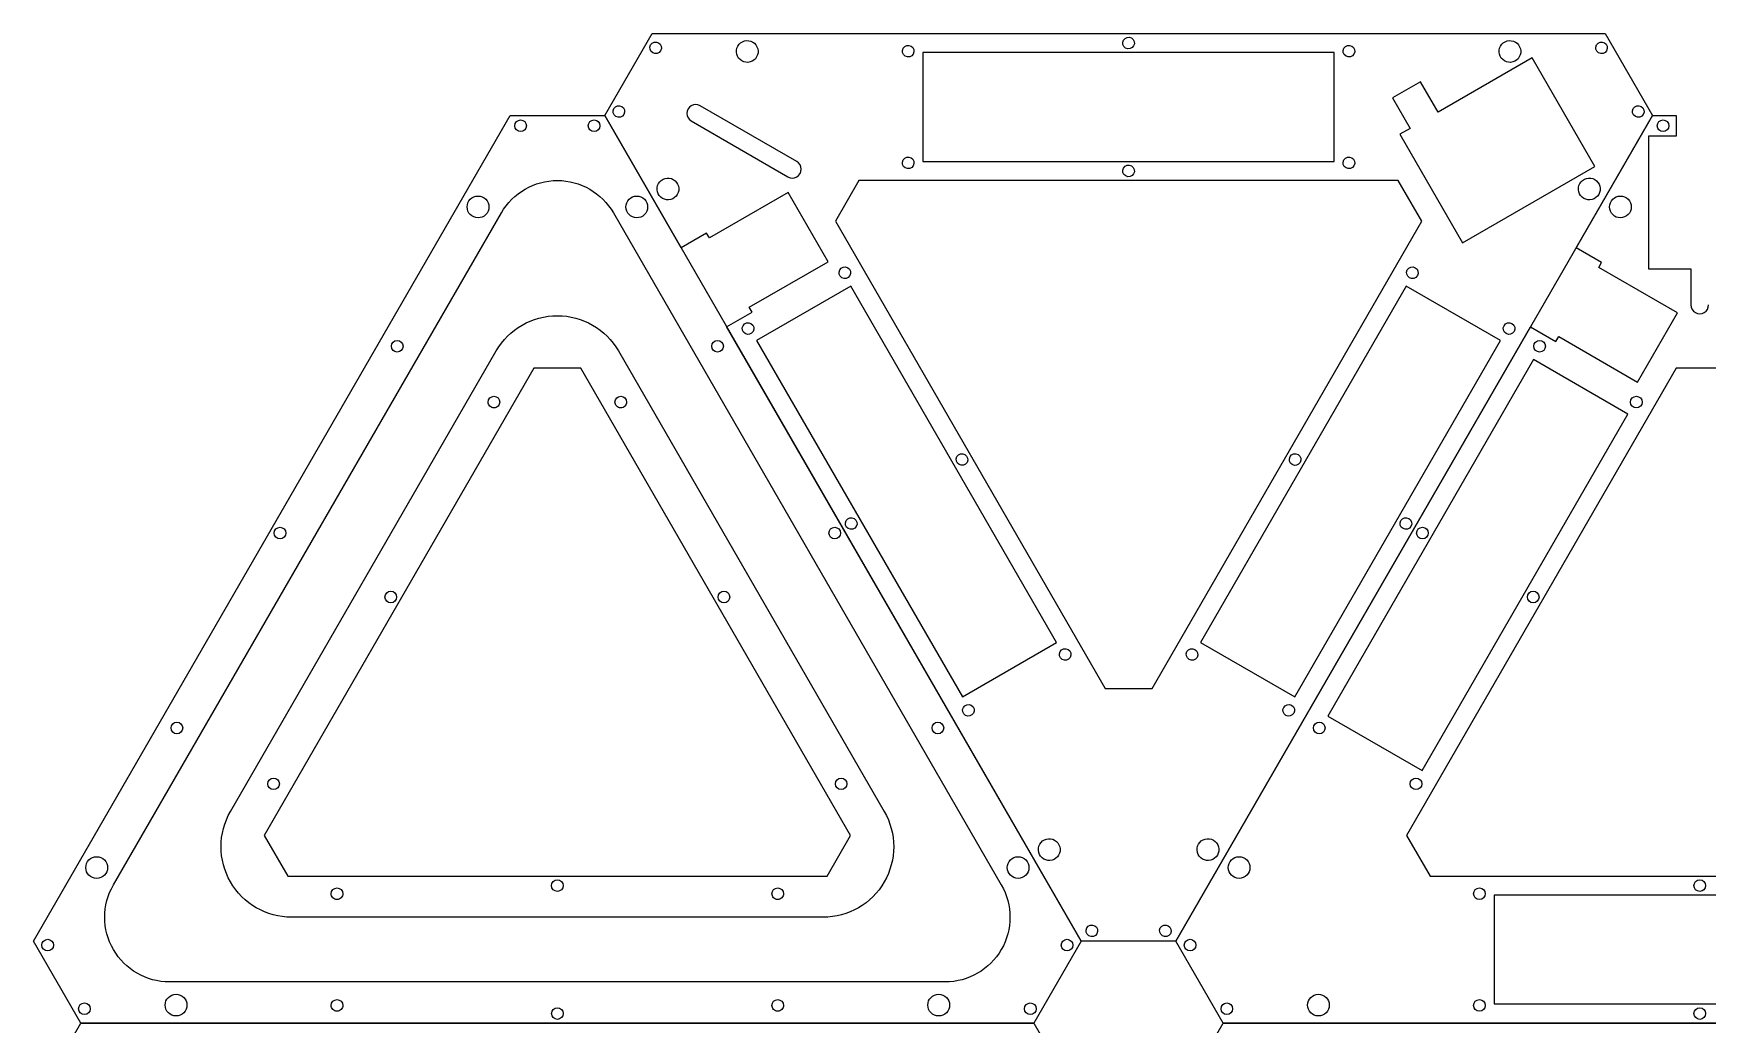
# Model space of a CAD drawing. Extents: x -29 to 538, y 574 to 910.
# Drawn here: x -28.8 to 256, y 741.8 to 910.3 of the extents above; entities that cross this region are included whole.
import ezdxf

# ---------------------------------------------------------------- set-up
doc = ezdxf.new("R2010")
doc.units = 0
doc.layers.get('0').update_dxf_attribs({"linetype": 'CONTINUOUS'})

msp = doc.modelspace()

# ---------------------------------------------------------------- linework, layer by layer
at = {"color": 7}
for p, q in [((68.395294, 896.369008), (76.445294, 910.312017)), ((76.445294, 910.312017), (238.597835, 910.312016)), ((77.555843, 908.735545), (77.555843, 908.735545)), ((93.573495, 908.852371), (93.573495, 908.852371)), ((158.014502, 909.54939), (158.014502, 909.54939)), ((223.31963, 908.85235), (223.31963, 908.85235)), ((238.477273, 908.735516), (238.477273, 908.735516)), ((238.597835, 910.312016), (246.647836, 896.369007)), ((120.529109, 908.169404), (120.529109, 908.169404)), ((192.521564, 907.062014), (122.521562, 907.062015)), ((122.521562, 907.062015), (122.521562, 888.562015)), ((192.521564, 888.562014), (192.521564, 907.062014)), ((195.504021, 908.169362), (195.504021, 908.169362)), ((226.209826, 906.162016), (210.188356, 896.912016)), ((236.859825, 887.715675), (226.209826, 906.162016)), ((207.188358, 902.108167), (202.425218, 899.358167)), ((210.188356, 896.912016), (207.188358, 902.108167)), ((71.305843, 897.910227), (71.305843, 897.910227)), ((101.078854, 888.526535), (84.624372, 898.026535)), ((202.425218, 899.358167), (205.425216, 894.162015)), ((244.727275, 897.910197), (244.727275, 897.910197)), ((-28.78098, 755.940791), (52.29529, 896.369011)), ((52.29529, 896.369011), (68.39529, 896.369011)), ((55.08528, 894.619009), (55.08528, 894.619009)), ((67.58528, 894.619009), (67.58528, 894.619009)), ((68.39529, 896.369011), (149.47156, 755.940791)), ((81.395293, 873.852347), (68.395294, 896.369008)), ((83.124372, 895.428459), (99.578854, 885.928459)), ((83.124372, 895.428459), (83.124372, 895.428459)), ((246.647836, 896.369007), (165.571566, 755.940788)), ((233.64783, 873.852355), (246.64783, 896.369015)), ((246.64783, 896.369015), (250.69783, 896.369015)), ((249.43782, 894.619015), (249.43782, 894.619015)), ((250.69783, 896.369015), (250.69783, 892.869015)), ((205.425216, 894.162015), (203.693166, 893.162016)), ((203.693166, 893.162016), (214.343165, 874.715676)), ((250.69783, 892.869015), (245.94783, 892.869015)), ((245.94783, 892.869015), (245.94783, 870.269015)), ((120.529085, 889.169363), (120.529085, 889.169363)), ((122.521562, 888.562015), (192.521564, 888.562014)), ((195.504033, 889.169381), (195.504033, 889.169381)), ((158.018634, 887.789386), (158.018634, 887.789386)), ((214.343165, 874.715676), (236.859825, 887.715675)), ((80.073495, 885.469685), (80.073495, 885.469685)), ((99.623819, 883.27962), (86.200427, 875.529623)), ((106.423814, 871.501677), (99.623819, 883.27962)), ((111.646569, 885.312014), (107.646569, 878.38381)), ((203.396568, 885.312014), (111.646569, 885.312014)), ((207.396565, 878.383813), (203.396568, 885.312014)), ((236.819634, 885.469662), (236.819634, 885.469662)), ((48.69528, 880.805738), (48.69528, 880.805738)), ((75.69528, 880.805738), (75.69528, 880.805738)), ((243.04782, 880.805735), (243.04782, 880.805735)), ((-15.18034, 765.497783), (50.81901, 879.81202)), ((69.87157, 879.81202), (135.87093, 765.497783)), ((107.646569, 878.38381), (153.521568, 798.92598)), ((161.521565, 798.925982), (207.396565, 878.383813)), ((85.725422, 876.35235), (81.395293, 873.852347)), ((86.200427, 875.529623), (85.725422, 876.35235)), ((93.000422, 863.75168), (106.423814, 871.501677)), ((237.97796, 871.352355), (233.64783, 873.852355)), ((109.737245, 870.477347), (109.737245, 870.477347)), ((206.295892, 870.47739), (206.295892, 870.47739)), ((237.50296, 870.529625), (237.97796, 871.352355)), ((250.92635, 862.779625), (237.50296, 870.529625)), ((245.94783, 870.269015), (253.19783, 870.269015)), ((253.19783, 870.269015), (253.19783, 864.142985)), ((110.269482, 867.34079), (94.248012, 858.09079)), ((145.269484, 806.71901), (110.269482, 867.34079)), ((204.773648, 867.340786), (169.773648, 806.719008)), ((220.795118, 858.090786), (204.773648, 867.340786)), ((93.475427, 862.928953), (93.000422, 863.75168)), ((89.145299, 860.42895), (93.475427, 862.928953)), ((149.471565, 755.940788), (89.145299, 860.42895)), ((93.282769, 860.977358), (93.282769, 860.977358)), ((165.57156, 755.940795), (225.89783, 860.428955)), ((222.750374, 860.97739), (222.750374, 860.97739)), ((225.89783, 860.428955), (230.22796, 857.928955)), ((244.12635, 851.001685), (250.92635, 862.779625)), ((94.248012, 858.09079), (129.248014, 797.46901)), ((185.795118, 797.469008), (220.795118, 858.090786)), ((230.22796, 857.928955), (230.70296, 858.751685)), ((230.70296, 858.751685), (244.12635, 851.001685)), ((34.08897, 857.120001), (34.08897, 857.120001)), ((88.58161, 857.120001), (88.58161, 857.120001)), ((226.42428, 854.840795), (191.42428, 794.219015)), ((242.44575, 845.590795), (226.42428, 854.840795)), ((228.4415, 857.120005), (228.4415, 857.120005)), ((56.34529, 853.383817), (10.47029, 773.925986)), ((64.34529, 853.383817), (56.34529, 853.383817)), ((110.22029, 773.925986), (64.34529, 853.383817)), ((250.69783, 853.383815), (204.82283, 773.925985)), ((258.69783, 853.383815), (250.69783, 853.383815)), ((50.54344, 847.620001), (50.54344, 847.620001)), ((72.12715, 847.620001), (72.12715, 847.620001)), ((244.89598, 847.620005), (244.89598, 847.620005)), ((207.44575, 784.969015), (242.44575, 845.590795)), ((129.675087, 838.704063), (129.675087, 838.704063)), ((186.355992, 838.70047), (186.355992, 838.70047)), ((110.832431, 827.820466), (110.832431, 827.820466)), ((205.202771, 827.824069), (205.202771, 827.824069)), ((14.14909, 825.343111), (14.14909, 825.343111)), ((108.51942, 825.346691), (108.51942, 825.346691)), ((208.50162, 825.343105), (208.50162, 825.343105)), ((32.99586, 814.466692), (32.99586, 814.466692)), ((89.6768, 814.463112), (89.6768, 814.463112)), ((227.34841, 814.466685), (227.34841, 814.466685)), ((129.248014, 797.46901), (145.269484, 806.71901)), ((169.773648, 806.719008), (185.795118, 797.469008)), ((147.224718, 805.547155), (147.224718, 805.547155)), ((168.808402, 805.547152), (168.808402, 805.547152)), ((153.521568, 798.92598), (161.521565, 798.925982)), ((130.770241, 796.047166), (130.770241, 796.047166)), ((185.262884, 796.047152), (185.262884, 796.047152)), ((-3.39849, 792.189802), (-3.39849, 792.189802)), ((126.06907, 792.189802), (126.06907, 792.189802)), ((190.95404, 792.189805), (190.95404, 792.189805)), ((191.42428, 794.219015), (207.44575, 784.969015)), ((13.05598, 782.689802), (13.05598, 782.689802)), ((109.6146, 782.689802), (109.6146, 782.689802)), ((207.40853, 782.689805), (207.40853, 782.689805)), ((4.73824, 777.997782), (4.73824, 777.997782)), ((10.47029, 773.925986), (14.47029, 766.997783)), ((106.22029, 766.997783), (110.22029, 773.925986)), ((144.946565, 773.10622), (144.946565, 773.10622)), ((171.946569, 773.106217), (171.946569, 773.106217)), ((204.82283, 773.925985), (208.82283, 766.997785)), ((-16.1778, 768.442266), (-16.1778, 768.442266)), ((14.47029, 766.997783), (106.22029, 766.997783)), ((140.56838, 768.442266), (140.56838, 768.442266)), ((178.17475, 768.442275), (178.17475, 768.442275)), ((208.82283, 766.997785), (300.57283, 766.997785)), ((23.84782, 763.997786), (23.84782, 763.997786)), ((61.33323, 765.377783), (61.33323, 765.377783)), ((98.82276, 763.997786), (98.82276, 763.997786)), ((218.20037, 763.997785), (218.20037, 763.997785)), ((289.69783, 763.747785), (219.69783, 763.747785)), ((219.69783, 763.747785), (219.69783, 745.247785)), ((255.68576, 765.377785), (255.68576, 765.377785)), ((151.766568, 758.54817), (151.766568, 758.54817)), ((164.26657, 758.548168), (164.26657, 758.548168)), ((-20.73098, 741.997783), (-28.78098, 755.940791)), ((-25.37545, 755.256948), (-25.37545, 755.256948)), ((149.47156, 755.940791), (141.42156, 741.997783)), ((148.04603, 755.256948), (148.04603, 755.256948)), ((165.571566, 755.940788), (149.471565, 755.940788)), ((173.62156, 741.997785), (165.57156, 755.940795)), ((168.977107, 755.256955), (168.977107, 755.256955)), ((126.34465, 748.997783), (-5.65406, 748.997783)), ((-19.12545, 744.431631), (-19.12545, 744.431631)), ((-2.6778, 745.059584), (-2.6778, 745.059584)), ((23.84782, 744.997786), (23.84782, 744.997786)), ((61.33735, 743.617781), (61.33735, 743.617781)), ((98.82276, 744.997786), (98.82276, 744.997786)), ((127.06838, 745.059584), (127.06838, 745.059584)), ((141.79603, 744.431631), (141.79603, 744.431631)), ((175.227107, 744.431635), (175.227107, 744.431635)), ((191.67475, 745.059585), (191.67475, 745.059585)), ((218.20037, 744.997785), (218.20037, 744.997785)), ((219.69783, 745.247785), (289.69783, 745.247785)), ((255.6899, 743.617795), (255.6899, 743.617795)), ((-28.780978, 728.054777), (-20.730978, 741.997786)), ((141.42156, 741.997783), (-20.73098, 741.997783)), ((-20.730978, 741.997786), (141.421563, 741.997786)), ((141.421563, 741.997786), (149.471564, 728.054776)), ((165.571559, 728.054774), (173.621559, 741.997783)), ((173.621559, 741.997783), (335.774099, 741.997782)), ((335.7741, 741.997785), (173.62156, 741.997785))]:
    msp.add_line(p, q, dxfattribs=at)
for points in [[(76.203478, 908.37318), (76.476859, 908.846689), (77.082334, 909.008926), (77.555843, 908.735545)], [(77.555843, 908.735545), (78.029353, 908.462164), (78.191589, 907.856689), (77.918208, 907.38318)], [(91.046348, 908.175224), (91.291673, 908.60014), (91.695747, 908.910197), (92.169679, 909.037187)], [(92.169679, 909.037187), (92.643611, 909.164176), (93.148579, 909.097696), (93.573495, 908.852371)], [(93.573495, 908.852371), (93.99841, 908.607045), (94.308468, 908.202971), (94.435457, 907.729039)], [(157.024502, 907.83466), (156.550992, 908.10804), (156.388756, 908.713515), (156.662137, 909.187025)], [(156.662137, 909.187025), (156.935518, 909.660534), (157.540992, 909.822771), (158.014502, 909.54939)], [(158.014502, 909.54939), (158.488012, 909.276009), (158.650248, 908.670534), (158.376867, 908.197025)], [(220.792483, 908.175203), (221.037809, 908.600119), (221.441883, 908.910176), (221.915815, 909.037166)], [(221.915815, 909.037166), (222.389747, 909.164156), (222.894715, 909.097675), (223.31963, 908.85235)], [(223.31963, 908.85235), (223.744546, 908.607025), (224.054604, 908.20295), (224.181593, 907.729018)], [(237.124907, 908.373151), (237.398288, 908.846661), (238.003763, 909.008897), (238.477273, 908.735516)], [(238.477273, 908.735516), (238.950782, 908.462135), (239.113019, 907.856661), (238.839638, 907.383151)], [(76.565843, 907.020814), (76.092334, 907.294195), (75.930097, 907.89967), (76.203478, 908.37318)], [(77.918208, 907.38318), (77.644827, 906.90967), (77.039353, 906.747433), (76.565843, 907.020814)], [(90.861532, 906.771408), (90.734542, 907.24534), (90.801022, 907.750308), (91.046348, 908.175224)], [(91.723495, 905.648077), (91.298579, 905.893402), (90.988522, 906.297476), (90.861532, 906.771408)], [(94.250642, 906.325224), (94.005316, 905.900308), (93.601242, 905.590251), (93.12731, 905.463261)], [(94.435457, 907.729039), (94.562447, 907.255107), (94.495967, 906.75014), (94.250642, 906.325224)], [(119.539109, 906.454673), (119.065599, 906.728054), (118.903362, 907.333529), (119.176743, 907.807038)], [(119.176743, 907.807038), (119.450124, 908.280548), (120.055599, 908.442784), (120.529109, 908.169404)], [(120.891474, 906.817038), (120.618093, 906.343529), (120.012618, 906.181292), (119.539109, 906.454673)], [(120.529109, 908.169404), (121.002618, 907.896023), (121.164855, 907.290548), (120.891474, 906.817038)], [(158.376867, 908.197025), (158.103486, 907.723515), (157.498012, 907.561279), (157.024502, 907.83466)], [(194.514021, 906.454631), (194.040511, 906.728012), (193.878275, 907.333487), (194.151656, 907.806996)], [(194.151656, 907.806996), (194.425037, 908.280506), (195.030512, 908.442743), (195.504021, 908.169362)], [(195.866386, 906.816996), (195.593005, 906.343487), (194.987531, 906.18125), (194.514021, 906.454631)], [(195.504021, 908.169362), (195.977531, 907.895981), (196.139767, 907.290506), (195.866386, 906.816996)], [(220.607668, 906.771388), (220.480678, 907.24532), (220.547158, 907.750287), (220.792483, 908.175203)], [(221.46963, 905.648056), (221.044715, 905.893381), (220.734657, 906.297456), (220.607668, 906.771388)], [(223.996777, 906.325203), (223.485914, 905.440362), (222.354472, 905.137193), (221.46963, 905.648056)], [(224.181593, 907.729018), (224.308583, 907.255086), (224.242103, 906.750119), (223.996777, 906.325203)], [(237.487273, 907.020786), (237.013763, 907.294167), (236.851526, 907.899641), (237.124907, 908.373151)], [(238.839638, 907.383151), (238.566257, 906.909641), (237.960782, 906.747405), (237.487273, 907.020786)], [(93.12731, 905.463261), (92.653378, 905.336271), (92.14841, 905.402751), (91.723495, 905.648077)], [(70.315843, 896.195497), (69.842334, 896.468878), (69.680097, 897.074352), (69.953478, 897.547862)], [(69.953478, 897.547862), (70.226859, 898.021372), (70.832334, 898.183608), (71.305843, 897.910227)], [(71.305843, 897.910227), (71.779353, 897.636846), (71.941589, 897.031372), (71.668208, 896.557862)], [(83.124372, 898.026535), (82.66027, 897.758586), (82.374372, 897.263395), (82.374372, 896.727497)], [(84.624372, 898.026535), (84.16027, 898.294484), (83.588473, 898.294484), (83.124372, 898.026535)], [(243.737275, 896.195467), (243.263765, 896.468848), (243.101529, 897.074323), (243.37491, 897.547832)], [(243.37491, 897.547832), (243.64829, 898.021342), (244.253765, 898.183578), (244.727275, 897.910197)], [(244.727275, 897.910197), (245.200784, 897.636817), (245.363021, 897.031342), (245.08964, 896.557832)], [(53.10528, 894.619009), (53.10528, 895.165771), (53.548518, 895.609009), (54.09528, 895.609009)], [(54.09528, 893.629009), (53.548518, 893.629009), (53.10528, 894.072247), (53.10528, 894.619009)], [(54.09528, 895.609009), (54.642042, 895.609009), (55.08528, 895.165771), (55.08528, 894.619009)], [(55.08528, 894.619009), (55.08528, 894.072247), (54.642042, 893.629009), (54.09528, 893.629009)], [(65.60528, 894.619009), (65.60528, 895.165771), (66.048518, 895.609009), (66.59528, 895.609009)], [(66.59528, 893.629009), (66.048518, 893.629009), (65.60528, 894.072247), (65.60528, 894.619009)], [(66.59528, 895.609009), (67.142042, 895.609009), (67.58528, 895.165771), (67.58528, 894.619009)], [(67.58528, 894.619009), (67.58528, 894.072247), (67.142042, 893.629009), (66.59528, 893.629009)], [(71.668208, 896.557862), (71.394827, 896.084352), (70.789353, 895.922116), (70.315843, 896.195497)], [(82.374372, 896.727497), (82.374372, 896.191599), (82.66027, 895.696408), (83.124372, 895.428459)], [(245.08964, 896.557832), (244.816259, 896.084323), (244.210784, 895.922086), (243.737275, 896.195467)], [(247.45782, 894.619015), (247.45782, 895.165777), (247.901058, 895.609015), (248.44782, 895.609015)], [(248.44782, 893.629015), (247.901058, 893.629015), (247.45782, 894.072253), (247.45782, 894.619015)], [(248.44782, 895.609015), (248.994582, 895.609015), (249.43782, 895.165777), (249.43782, 894.619015)], [(249.43782, 894.619015), (249.43782, 894.072253), (248.994582, 893.629015), (248.44782, 893.629015)], [(119.539085, 887.454632), (119.065575, 887.728013), (118.903339, 888.333488), (119.17672, 888.806997)], [(119.17672, 888.806997), (119.450101, 889.280507), (120.055575, 889.442743), (120.529085, 889.169363)], [(120.529085, 889.169363), (121.002595, 888.895982), (121.164831, 888.290507), (120.89145, 887.816997)], [(194.514033, 887.454651), (194.040523, 887.728032), (193.878286, 888.333506), (194.151667, 888.807016)], [(194.151667, 888.807016), (194.425048, 889.280526), (195.030523, 889.442762), (195.504033, 889.169381)], [(195.504033, 889.169381), (195.977542, 888.896), (196.139779, 888.290526), (195.866398, 887.817016)], [(78.669679, 885.654501), (79.143611, 885.78149), (79.648579, 885.71501), (80.073495, 885.469685)], [(99.578854, 885.928459), (100.042956, 885.66051), (100.614753, 885.66051), (101.078854, 885.928459)], [(101.828854, 887.227497), (101.828854, 887.763395), (101.542956, 888.258586), (101.078854, 888.526535)], [(101.078854, 885.928459), (101.542956, 886.196408), (101.828854, 886.691599), (101.828854, 887.227497)], [(120.89145, 887.816997), (120.618069, 887.343488), (120.012595, 887.181251), (119.539085, 887.454632)], [(157.028634, 886.074656), (156.555124, 886.348037), (156.392888, 886.953511), (156.666269, 887.427021)], [(156.666269, 887.427021), (156.93965, 887.900531), (157.545124, 888.062767), (158.018634, 887.789386)], [(158.380999, 886.437021), (158.107618, 885.963511), (157.502144, 885.801275), (157.028634, 886.074656)], [(158.018634, 887.789386), (158.492144, 887.516005), (158.65438, 886.910531), (158.380999, 886.437021)], [(195.866398, 887.817016), (195.593017, 887.343506), (194.987542, 887.18127), (194.514033, 887.454651)], [(235.415819, 885.654478), (235.889751, 885.781468), (236.394718, 885.714987), (236.819634, 885.469662)], [(50.81901, 879.81202), (52.783971, 883.215432), (56.415368, 885.312021), (60.34529, 885.312021)], [(60.34529, 885.312021), (64.275212, 885.312021), (67.906609, 883.215432), (69.87157, 879.81202)], [(77.361532, 883.388723), (77.234542, 883.862655), (77.301022, 884.367622), (77.546348, 884.792538)], [(78.223495, 882.265391), (77.798579, 882.510716), (77.488522, 882.914791), (77.361532, 883.388723)], [(77.546348, 884.792538), (77.791673, 885.217454), (78.195747, 885.527511), (78.669679, 885.654501)], [(80.750642, 882.942538), (80.505316, 882.517622), (80.101242, 882.207565), (79.62731, 882.080575)], [(80.073495, 885.469685), (80.49841, 885.22436), (80.808468, 884.820285), (80.935457, 884.346353)], [(80.935457, 884.346353), (81.062447, 883.872421), (80.995967, 883.367454), (80.750642, 882.942538)], [(234.107671, 883.3887), (233.980682, 883.862632), (234.047162, 884.367599), (234.292487, 884.792515)], [(234.969634, 882.265368), (234.544718, 882.510693), (234.234661, 882.914768), (234.107671, 883.3887)], [(234.292487, 884.792515), (234.537812, 885.217431), (234.941887, 885.527488), (235.415819, 885.654478)], [(237.496781, 882.942515), (237.251456, 882.517599), (236.847381, 882.207542), (236.373449, 882.080552)], [(236.819634, 885.469662), (237.24455, 885.224337), (237.554607, 884.820262), (237.681597, 884.34633)], [(237.681597, 884.34633), (237.808586, 883.872398), (237.742106, 883.367431), (237.496781, 882.942515)], [(44.99528, 880.805738), (44.99528, 881.296388), (45.19019, 881.766943), (45.537132, 882.113885)], [(46.84528, 878.955738), (45.823553, 878.955738), (44.99528, 879.784011), (44.99528, 880.805738)], [(45.537132, 882.113885), (45.884075, 882.460828), (46.354629, 882.655738), (46.84528, 882.655738)], [(46.84528, 882.655738), (47.335931, 882.655738), (47.806485, 882.460828), (48.153428, 882.113885)], [(48.153428, 882.113885), (48.50037, 881.766943), (48.69528, 881.296388), (48.69528, 880.805738)], [(48.69528, 880.805738), (48.69528, 880.315087), (48.50037, 879.844533), (48.153428, 879.49759)], [(71.99528, 880.805738), (71.99528, 881.296388), (72.19019, 881.766943), (72.537132, 882.113885)], [(73.84528, 878.955738), (72.823553, 878.955738), (71.99528, 879.784011), (71.99528, 880.805738)], [(72.537132, 882.113885), (72.884075, 882.460828), (73.354629, 882.655738), (73.84528, 882.655738)], [(73.84528, 882.655738), (74.335931, 882.655738), (74.806485, 882.460828), (75.153428, 882.113885)], [(75.153428, 882.113885), (75.50037, 881.766943), (75.69528, 881.296388), (75.69528, 880.805738)], [(75.69528, 880.805738), (75.69528, 880.315087), (75.50037, 879.844533), (75.153428, 879.49759)], [(79.62731, 882.080575), (79.153378, 881.953585), (78.64841, 882.020066), (78.223495, 882.265391)], [(236.373449, 882.080552), (235.899517, 881.953563), (235.39455, 882.020043), (234.969634, 882.265368)], [(239.34782, 880.805735), (239.34782, 881.296385), (239.54273, 881.76694), (239.889672, 882.113882)], [(239.889672, 879.497587), (239.54273, 879.84453), (239.34782, 880.315084), (239.34782, 880.805735)], [(239.889672, 882.113882), (240.236615, 882.460825), (240.707169, 882.655735), (241.19782, 882.655735)], [(241.19782, 882.655735), (242.219547, 882.655735), (243.04782, 881.827462), (243.04782, 880.805735)], [(243.04782, 880.805735), (243.04782, 879.784008), (242.219547, 878.955735), (241.19782, 878.955735)], [(48.153428, 879.49759), (47.806485, 879.150648), (47.335931, 878.955738), (46.84528, 878.955738)], [(75.153428, 879.49759), (74.806485, 879.150648), (74.335931, 878.955738), (73.84528, 878.955738)], [(241.19782, 878.955735), (240.707169, 878.955735), (240.236615, 879.150645), (239.889672, 879.497587)], [(108.747245, 868.762617), (108.273735, 869.035998), (108.111499, 869.641473), (108.38488, 870.114982)], [(108.38488, 870.114982), (108.658261, 870.588492), (109.263735, 870.750728), (109.737245, 870.477347)], [(110.09961, 869.124982), (109.826229, 868.651472), (109.220755, 868.489236), (108.747245, 868.762617)], [(109.737245, 870.477347), (110.210755, 870.203966), (110.372991, 869.598492), (110.09961, 869.124982)], [(205.305892, 868.762659), (204.832382, 869.03604), (204.670146, 869.641515), (204.943527, 870.115024)], [(204.943527, 870.115024), (205.216908, 870.588534), (205.822382, 870.750771), (206.295892, 870.47739)], [(206.658257, 869.125024), (206.384876, 868.651515), (205.779401, 868.489278), (205.305892, 868.762659)], [(206.295892, 870.47739), (206.769401, 870.204009), (206.931638, 869.598534), (206.658257, 869.125024)], [(253.19783, 864.142985), (253.19783, 863.607086), (253.483728, 863.111896), (253.94783, 862.843947)], [(255.44783, 862.843947), (255.911932, 863.111896), (256.19783, 863.607086), (256.19783, 864.142985)], [(49.95299, 856.31202), (52.096584, 860.024833), (56.058108, 862.31202), (60.345295, 862.31202)], [(60.345295, 862.31202), (64.632482, 862.31202), (68.594007, 860.024833), (70.7376, 856.31202)], [(92.292769, 859.262628), (91.819259, 859.536009), (91.657022, 860.141483), (91.930403, 860.614993)], [(91.930403, 860.614993), (92.203784, 861.088503), (92.809259, 861.250739), (93.282769, 860.977358)], [(93.282769, 860.977358), (93.756278, 860.703977), (93.918515, 860.098503), (93.645134, 859.624993)], [(221.760374, 859.262659), (221.286865, 859.53604), (221.124628, 860.141515), (221.398009, 860.615024)], [(221.398009, 860.615024), (221.67139, 861.088534), (222.276865, 861.250771), (222.750374, 860.97739)], [(222.750374, 860.97739), (223.223884, 860.704009), (223.38612, 860.098534), (223.11274, 859.625024)], [(253.94783, 862.843947), (254.411932, 862.575997), (254.983728, 862.575997), (255.44783, 862.843947)], [(32.10897, 857.120001), (32.10897, 857.666763), (32.552208, 858.110001), (33.09897, 858.110001)], [(33.09897, 858.110001), (33.645732, 858.110001), (34.08897, 857.666763), (34.08897, 857.120001)], [(86.60161, 857.120001), (86.60161, 857.666763), (87.044848, 858.110001), (87.59161, 858.110001)], [(87.59161, 858.110001), (88.138372, 858.110001), (88.58161, 857.666763), (88.58161, 857.120001)], [(93.645134, 859.624993), (93.371753, 859.151483), (92.766278, 858.989247), (92.292769, 859.262628)], [(223.11274, 859.625024), (222.839359, 859.151515), (222.233884, 858.989278), (221.760374, 859.262659)], [(226.4615, 857.120005), (226.4615, 857.666767), (226.904738, 858.110005), (227.4515, 858.110005)], [(227.4515, 858.110005), (227.998262, 858.110005), (228.4415, 857.666767), (228.4415, 857.120005)], [(4.73824, 777.997782), (4.73824, 777.997782), (49.95299, 856.31202), (49.95299, 856.31202)], [(33.09897, 856.130001), (32.552208, 856.130001), (32.10897, 856.573239), (32.10897, 857.120001)], [(34.08897, 857.120001), (34.08897, 856.573239), (33.645732, 856.130001), (33.09897, 856.130001)], [(70.7376, 856.31202), (70.7376, 856.31202), (115.95234, 777.997782), (115.95234, 777.997782)], [(87.59161, 856.130001), (87.044848, 856.130001), (86.60161, 856.573239), (86.60161, 857.120001)], [(88.58161, 857.120001), (88.58161, 856.573239), (88.138372, 856.130001), (87.59161, 856.130001)], [(227.4515, 856.130005), (226.904738, 856.130005), (226.4615, 856.573243), (226.4615, 857.120005)], [(228.4415, 857.120005), (228.4415, 856.573243), (227.998262, 856.130005), (227.4515, 856.130005)], [(48.56344, 847.620001), (48.56344, 848.166763), (49.006678, 848.610001), (49.55344, 848.610001)], [(48.853404, 846.919965), (48.667743, 847.105626), (48.56344, 847.357437), (48.56344, 847.620001)], [(49.55344, 846.630001), (49.290876, 846.630001), (49.039065, 846.734304), (48.853404, 846.919965)], [(49.55344, 848.610001), (50.100202, 848.610001), (50.54344, 848.166763), (50.54344, 847.620001)], [(50.253476, 846.919965), (50.067815, 846.734304), (49.816004, 846.630001), (49.55344, 846.630001)], [(50.54344, 847.620001), (50.54344, 847.357437), (50.439137, 847.105626), (50.253476, 846.919965)], [(70.14715, 847.620001), (70.14715, 848.166763), (70.590388, 848.610001), (71.13715, 848.610001)], [(70.437114, 846.919965), (70.251453, 847.105626), (70.14715, 847.357437), (70.14715, 847.620001)], [(71.13715, 846.630001), (70.874586, 846.630001), (70.622775, 846.734304), (70.437114, 846.919965)], [(71.13715, 848.610001), (71.683912, 848.610001), (72.12715, 848.166763), (72.12715, 847.620001)], [(71.837186, 846.919965), (71.651525, 846.734304), (71.399714, 846.630001), (71.13715, 846.630001)], [(72.12715, 847.620001), (72.12715, 847.357437), (72.022847, 847.105626), (71.837186, 846.919965)], [(242.91598, 847.620005), (242.91598, 848.166767), (243.359218, 848.610005), (243.90598, 848.610005)], [(243.90598, 846.630005), (243.359218, 846.630005), (242.91598, 847.073243), (242.91598, 847.620005)], [(243.90598, 848.610005), (244.452742, 848.610005), (244.89598, 848.166767), (244.89598, 847.620005)], [(244.89598, 847.620005), (244.89598, 847.073243), (244.452742, 846.630005), (243.90598, 846.630005)], [(128.685087, 836.989333), (128.211577, 837.262714), (128.049341, 837.868188), (128.322722, 838.341698)], [(128.322722, 838.341698), (128.596103, 838.815208), (129.201578, 838.977444), (129.675087, 838.704063)], [(130.037452, 837.351698), (129.764071, 836.878188), (129.158597, 836.715952), (128.685087, 836.989333)], [(129.675087, 838.704063), (130.148597, 838.430682), (130.310833, 837.825208), (130.037452, 837.351698)], [(185.365992, 836.985739), (184.892482, 837.25912), (184.730246, 837.864595), (185.003626, 838.338104)], [(185.003626, 838.338104), (185.277007, 838.811614), (185.882482, 838.973851), (186.355992, 838.70047)], [(186.718357, 837.348104), (186.444976, 836.874595), (185.839501, 836.712358), (185.365992, 836.985739)], [(186.355992, 838.70047), (186.829501, 838.427089), (186.991738, 837.821614), (186.718357, 837.348104)], [(12.16909, 825.343111), (12.16909, 825.889873), (12.612328, 826.333111), (13.15909, 826.333111)], [(13.15909, 826.333111), (13.705852, 826.333111), (14.14909, 825.889873), (14.14909, 825.343111)], [(106.53942, 825.346691), (106.53942, 825.893453), (106.982658, 826.336691), (107.52942, 826.336691)], [(107.52942, 826.336691), (108.076182, 826.336691), (108.51942, 825.893453), (108.51942, 825.346691)], [(109.842431, 826.105735), (109.368921, 826.379116), (109.206685, 826.984591), (109.480066, 827.458101)], [(109.480066, 827.458101), (109.753447, 827.93161), (110.358921, 828.093847), (110.832431, 827.820466)], [(111.194796, 826.468101), (110.921415, 825.994591), (110.315941, 825.832354), (109.842431, 826.105735)], [(110.832431, 827.820466), (111.305941, 827.547085), (111.468177, 826.94161), (111.194796, 826.468101)], [(204.212771, 826.109338), (203.739261, 826.382719), (203.577025, 826.988194), (203.850406, 827.461703)], [(203.850406, 827.461703), (204.123787, 827.935213), (204.729261, 828.09745), (205.202771, 827.824069)], [(205.565136, 826.471703), (205.291755, 825.998194), (204.68628, 825.835957), (204.212771, 826.109338)], [(205.202771, 827.824069), (205.67628, 827.550688), (205.838517, 826.945213), (205.565136, 826.471703)], [(206.52162, 825.343105), (206.52162, 825.889867), (206.964858, 826.333105), (207.51162, 826.333105)], [(207.51162, 826.333105), (208.058382, 826.333105), (208.50162, 825.889867), (208.50162, 825.343105)], [(13.15909, 824.353111), (12.612328, 824.353111), (12.16909, 824.796349), (12.16909, 825.343111)], [(14.14909, 825.343111), (14.14909, 824.796349), (13.705852, 824.353111), (13.15909, 824.353111)], [(107.52942, 824.356691), (106.982658, 824.356691), (106.53942, 824.799929), (106.53942, 825.346691)], [(108.51942, 825.346691), (108.51942, 824.799929), (108.076182, 824.356691), (107.52942, 824.356691)], [(207.51162, 824.353105), (206.964858, 824.353105), (206.52162, 824.796343), (206.52162, 825.343105)], [(208.50162, 825.343105), (208.50162, 824.796343), (208.058382, 824.353105), (207.51162, 824.353105)], [(31.01586, 814.466692), (31.01586, 815.013454), (31.459098, 815.456692), (32.00586, 815.456692)], [(32.00586, 815.456692), (32.552622, 815.456692), (32.99586, 815.013454), (32.99586, 814.466692)], [(87.6968, 814.463112), (87.6968, 815.009874), (88.140038, 815.453112), (88.6868, 815.453112)], [(88.6868, 815.453112), (89.233562, 815.453112), (89.6768, 815.009874), (89.6768, 814.463112)], [(225.36841, 814.466685), (225.36841, 815.013447), (225.811648, 815.456685), (226.35841, 815.456685)], [(226.35841, 815.456685), (226.905172, 815.456685), (227.34841, 815.013447), (227.34841, 814.466685)], [(32.00586, 813.476692), (31.459098, 813.476692), (31.01586, 813.91993), (31.01586, 814.466692)], [(32.99586, 814.466692), (32.99586, 813.91993), (32.552622, 813.476692), (32.00586, 813.476692)], [(88.6868, 813.473112), (88.140038, 813.473112), (87.6968, 813.91635), (87.6968, 814.463112)], [(89.6768, 814.463112), (89.6768, 813.91635), (89.233562, 813.473112), (88.6868, 813.473112)], [(226.35841, 813.476685), (225.811648, 813.476685), (225.36841, 813.919923), (225.36841, 814.466685)], [(227.34841, 814.466685), (227.34841, 813.919923), (226.905172, 813.476685), (226.35841, 813.476685)], [(146.234718, 803.832424), (145.761208, 804.105805), (145.598971, 804.71128), (145.872352, 805.18479)], [(145.872352, 805.18479), (146.145733, 805.658299), (146.751208, 805.820536), (147.224718, 805.547155)], [(147.587083, 804.19479), (147.313702, 803.72128), (146.708227, 803.559043), (146.234718, 803.832424)], [(147.224718, 805.547155), (147.698227, 805.273774), (147.860464, 804.668299), (147.587083, 804.19479)], [(167.818402, 803.832422), (167.344892, 804.105803), (167.182656, 804.711277), (167.456037, 805.184787)], [(167.456037, 805.184787), (167.729418, 805.658297), (168.334892, 805.820533), (168.808402, 805.547152)], [(169.170767, 804.194787), (168.897386, 803.721277), (168.291911, 803.559041), (167.818402, 803.832422)], [(168.808402, 805.547152), (169.281911, 805.273771), (169.444148, 804.668297), (169.170767, 804.194787)], [(129.780241, 794.332435), (129.306731, 794.605816), (129.144495, 795.211291), (129.417876, 795.6848)], [(129.417876, 795.6848), (129.691257, 796.15831), (130.296731, 796.320547), (130.770241, 796.047166)], [(131.132606, 794.6948), (130.859225, 794.221291), (130.253751, 794.059054), (129.780241, 794.332435)], [(130.770241, 796.047166), (131.243751, 795.773785), (131.405987, 795.16831), (131.132606, 794.6948)], [(184.272884, 794.332422), (183.799375, 794.605803), (183.637138, 795.211277), (183.910519, 795.684787)], [(183.910519, 795.684787), (184.1839, 796.158297), (184.789375, 796.320533), (185.262884, 796.047152)], [(185.62525, 794.694787), (185.351869, 794.221277), (184.746394, 794.059041), (184.272884, 794.332422)], [(185.262884, 796.047152), (185.736394, 795.773771), (185.89863, 795.168297), (185.62525, 794.694787)], [(-5.37849, 792.189802), (-5.37849, 792.736564), (-4.935252, 793.179802), (-4.38849, 793.179802)], [(-4.38849, 791.199802), (-4.935252, 791.199802), (-5.37849, 791.64304), (-5.37849, 792.189802)], [(-4.38849, 793.179802), (-3.841728, 793.179802), (-3.39849, 792.736564), (-3.39849, 792.189802)], [(-3.39849, 792.189802), (-3.39849, 791.64304), (-3.841728, 791.199802), (-4.38849, 791.199802)], [(124.08907, 792.189802), (124.08907, 792.736564), (124.532308, 793.179802), (125.07907, 793.179802)], [(125.07907, 791.199802), (124.532308, 791.199802), (124.08907, 791.64304), (124.08907, 792.189802)], [(125.07907, 793.179802), (125.625832, 793.179802), (126.06907, 792.736564), (126.06907, 792.189802)], [(126.06907, 792.189802), (126.06907, 791.64304), (125.625832, 791.199802), (125.07907, 791.199802)], [(188.97404, 792.189805), (188.97404, 792.736567), (189.417278, 793.179805), (189.96404, 793.179805)], [(189.96404, 791.199805), (189.417278, 791.199805), (188.97404, 791.643043), (188.97404, 792.189805)], [(189.96404, 793.179805), (190.510802, 793.179805), (190.95404, 792.736567), (190.95404, 792.189805)], [(190.95404, 792.189805), (190.95404, 791.643043), (190.510802, 791.199805), (189.96404, 791.199805)], [(11.07598, 782.689802), (11.07598, 783.236564), (11.519218, 783.679802), (12.06598, 783.679802)], [(12.06598, 783.679802), (12.612742, 783.679802), (13.05598, 783.236564), (13.05598, 782.689802)], [(107.6346, 782.689802), (107.6346, 783.236564), (108.077838, 783.679802), (108.6246, 783.679802)], [(108.6246, 783.679802), (109.171362, 783.679802), (109.6146, 783.236564), (109.6146, 782.689802)], [(205.42853, 782.689805), (205.42853, 783.236567), (205.871768, 783.679805), (206.41853, 783.679805)], [(206.41853, 783.679805), (206.965292, 783.679805), (207.40853, 783.236567), (207.40853, 782.689805)], [(12.06598, 781.699802), (11.519218, 781.699802), (11.07598, 782.14304), (11.07598, 782.689802)], [(13.05598, 782.689802), (13.05598, 782.14304), (12.612742, 781.699802), (12.06598, 781.699802)], [(108.6246, 781.699802), (108.077838, 781.699802), (107.6346, 782.14304), (107.6346, 782.689802)], [(109.6146, 782.689802), (109.6146, 782.14304), (109.171362, 781.699802), (108.6246, 781.699802)], [(206.41853, 781.699805), (205.871768, 781.699805), (205.42853, 782.143043), (205.42853, 782.689805)], [(207.40853, 782.689805), (207.40853, 782.143043), (206.965292, 781.699805), (206.41853, 781.699805)], [(4.73824, 765.997785), (2.594647, 769.710597), (2.594647, 774.28497), (4.73824, 777.997782)], [(115.95234, 777.997782), (118.095933, 774.28497), (118.095933, 769.710597), (115.95234, 765.997785)], [(142.234603, 771.025257), (142.107613, 771.499189), (142.174093, 772.004157), (142.419418, 772.429073)], [(142.419418, 772.429073), (142.664744, 772.853988), (143.068818, 773.164046), (143.54275, 773.291035)], [(143.54275, 773.291035), (144.016682, 773.418025), (144.52165, 773.351545), (144.946565, 773.10622)], [(144.946565, 773.10622), (145.371481, 772.860894), (145.681539, 772.45682), (145.808528, 771.982888)], [(145.808528, 771.982888), (145.935518, 771.508956), (145.869038, 771.003988), (145.623712, 770.579073)], [(169.234606, 771.025255), (169.107617, 771.499187), (169.174097, 772.004155), (169.419422, 772.42907)], [(169.419422, 772.42907), (169.664747, 772.853986), (170.068822, 773.164044), (170.542754, 773.291033)], [(170.542754, 773.291033), (171.016686, 773.418023), (171.521653, 773.351543), (171.946569, 773.106217)], [(171.946569, 773.106217), (172.371485, 772.860892), (172.681542, 772.456818), (172.808532, 771.982886)], [(172.808532, 771.982886), (172.935521, 771.508954), (172.869041, 771.003986), (172.623716, 770.57907)], [(-19.8778, 768.442266), (-19.8778, 768.932916), (-19.68289, 769.403471), (-19.335948, 769.750413)], [(-19.335948, 769.750413), (-18.989005, 770.097356), (-18.518451, 770.292266), (-18.0278, 770.292266)], [(-18.0278, 770.292266), (-17.537149, 770.292266), (-17.066595, 770.097356), (-16.719652, 769.750413)], [(-16.719652, 769.750413), (-16.37271, 769.403471), (-16.1778, 768.932916), (-16.1778, 768.442266)], [(136.86838, 768.442266), (136.86838, 768.932916), (137.06329, 769.403471), (137.410232, 769.750413)], [(137.410232, 769.750413), (137.757175, 770.097356), (138.227729, 770.292266), (138.71838, 770.292266)], [(138.71838, 770.292266), (139.209031, 770.292266), (139.679585, 770.097356), (140.026528, 769.750413)], [(140.026528, 769.750413), (140.37347, 769.403471), (140.56838, 768.932916), (140.56838, 768.442266)], [(143.096565, 769.901926), (142.67165, 770.147251), (142.361592, 770.551325), (142.234603, 771.025257)], [(144.500381, 769.71711), (144.026449, 769.59012), (143.521481, 769.6566), (143.096565, 769.901926)], [(145.623712, 770.579073), (145.378387, 770.154157), (144.974313, 769.844099), (144.500381, 769.71711)], [(170.096569, 769.901923), (169.671653, 770.147249), (169.361596, 770.551323), (169.234606, 771.025255)], [(171.500384, 769.717108), (171.026452, 769.590118), (170.521485, 769.656598), (170.096569, 769.901923)], [(172.623716, 770.57907), (172.378391, 770.154155), (171.974316, 769.844097), (171.500384, 769.717108)], [(174.474746, 768.442275), (174.474746, 768.932925), (174.669656, 769.40348), (175.016598, 769.750422)], [(175.016598, 769.750422), (175.363541, 770.097365), (175.834095, 770.292275), (176.324746, 770.292275)], [(176.324746, 770.292275), (176.815397, 770.292276), (177.285953, 770.097366), (177.632896, 769.750424)], [(177.632896, 769.750424), (177.979839, 769.403481), (178.17475, 768.932926), (178.17475, 768.442275)], [(-19.335948, 767.134118), (-19.68289, 767.481061), (-19.8778, 767.951615), (-19.8778, 768.442266)], [(-18.0278, 766.592266), (-18.518451, 766.592266), (-18.989005, 766.787176), (-19.335948, 767.134118)], [(-16.719652, 767.134118), (-17.066595, 766.787176), (-17.537149, 766.592266), (-18.0278, 766.592266)], [(-16.1778, 768.442266), (-16.1778, 767.951615), (-16.37271, 767.481061), (-16.719652, 767.134118)], [(59.35323, 765.377783), (59.35323, 765.924545), (59.796468, 766.367783), (60.34323, 766.367783)], [(60.34323, 766.367783), (60.889992, 766.367783), (61.33323, 765.924545), (61.33323, 765.377783)], [(137.410232, 767.134118), (137.06329, 767.481061), (136.86838, 767.951615), (136.86838, 768.442266)], [(138.71838, 766.592266), (138.227729, 766.592266), (137.757175, 766.787176), (137.410232, 767.134118)], [(140.026528, 767.134118), (139.679585, 766.787176), (139.209031, 766.592266), (138.71838, 766.592266)], [(140.56838, 768.442266), (140.56838, 767.951615), (140.37347, 767.481061), (140.026528, 767.134118)], [(175.016598, 767.134127), (174.669656, 767.48107), (174.474746, 767.951624), (174.474746, 768.442275)], [(176.324746, 766.592275), (175.834095, 766.592275), (175.363541, 766.787185), (175.016598, 767.134127)], [(177.632896, 767.134126), (177.285953, 766.787183), (176.815397, 766.592274), (176.324746, 766.592275)], [(178.17475, 768.442275), (178.17475, 767.951624), (177.979839, 767.481068), (177.632896, 767.134126)], [(253.70576, 765.377785), (253.70576, 765.924547), (254.148998, 766.367785), (254.69576, 766.367785)], [(254.69576, 766.367785), (255.242522, 766.367785), (255.68576, 765.924547), (255.68576, 765.377785)], [(-15.18034, 754.497783), (-17.145301, 757.901194), (-17.145301, 762.094371), (-15.18034, 765.497783)], [(15.13054, 759.997783), (10.843354, 759.997785), (6.881832, 762.284972), (4.73824, 765.997785)], [(21.86782, 763.997786), (21.86782, 764.544548), (22.311058, 764.987786), (22.85782, 764.987786)], [(22.157784, 763.297749), (21.972123, 763.483411), (21.86782, 763.735221), (21.86782, 763.997786)], [(22.85782, 763.007785), (22.595256, 763.007785), (22.343445, 763.112088), (22.157784, 763.297749)], [(22.85782, 764.987786), (23.404582, 764.987786), (23.84782, 764.544548), (23.84782, 763.997786)], [(23.557856, 763.297749), (23.372195, 763.112088), (23.120384, 763.007785), (22.85782, 763.007785)], [(23.84782, 763.997786), (23.84782, 763.735221), (23.743517, 763.483411), (23.557856, 763.297749)], [(60.34323, 764.387783), (59.796468, 764.387783), (59.35323, 764.831021), (59.35323, 765.377783)], [(61.33323, 765.377783), (61.33323, 764.831021), (60.889992, 764.387783), (60.34323, 764.387783)], [(96.84276, 763.997786), (96.84276, 764.544548), (97.285998, 764.987786), (97.83276, 764.987786)], [(97.132724, 763.297749), (96.947063, 763.483411), (96.84276, 763.735221), (96.84276, 763.997786)], [(97.83276, 763.007785), (97.570196, 763.007785), (97.318385, 763.112088), (97.132724, 763.297749)], [(97.83276, 764.987786), (98.379522, 764.987786), (98.82276, 764.544548), (98.82276, 763.997786)], [(98.532796, 763.297749), (98.347135, 763.112088), (98.095324, 763.007785), (97.83276, 763.007785)], [(98.82276, 763.997786), (98.82276, 763.735221), (98.718457, 763.483411), (98.532796, 763.297749)], [(115.95234, 765.997785), (113.808748, 762.284972), (109.847226, 759.997785), (105.56004, 759.997783)], [(135.87093, 765.497783), (137.835891, 762.094371), (137.835891, 757.901194), (135.87093, 754.497783)], [(216.22037, 763.997785), (216.22037, 764.544547), (216.663608, 764.987785), (217.21037, 764.987785)], [(217.21037, 763.007785), (216.663608, 763.007785), (216.22037, 763.451023), (216.22037, 763.997785)], [(217.21037, 764.987785), (217.757132, 764.987785), (218.20037, 764.544547), (218.20037, 763.997785)], [(218.20037, 763.997785), (218.20037, 763.451023), (217.757132, 763.007785), (217.21037, 763.007785)], [(254.69576, 764.387785), (254.148998, 764.387785), (253.70576, 764.831023), (253.70576, 765.377785)], [(255.68576, 765.377785), (255.68576, 764.831023), (255.242522, 764.387785), (254.69576, 764.387785)], [(105.56004, 759.997783), (105.56004, 759.997783), (15.13054, 759.997783), (15.13054, 759.997783)], [(150.776568, 756.833439), (150.303058, 757.10682), (150.140821, 757.712295), (150.414202, 758.185804)], [(150.414202, 758.185804), (150.687583, 758.659314), (151.293058, 758.821551), (151.766568, 758.54817)], [(151.766568, 758.54817), (152.240077, 758.274789), (152.402314, 757.669314), (152.128933, 757.195804)], [(163.27657, 756.833438), (162.80306, 757.106819), (162.640824, 757.712294), (162.914204, 758.185803)], [(162.914204, 758.185803), (163.187585, 758.659313), (163.79306, 758.821549), (164.26657, 758.548168)], [(164.26657, 758.548168), (164.740079, 758.274787), (164.902316, 757.669313), (164.628935, 757.195803)], [(-27.35545, 755.256948), (-27.35545, 755.80371), (-26.912212, 756.246948), (-26.36545, 756.246948)], [(-26.36545, 754.266948), (-26.912212, 754.266948), (-27.35545, 754.710186), (-27.35545, 755.256948)], [(-26.36545, 756.246948), (-25.818688, 756.246948), (-25.37545, 755.80371), (-25.37545, 755.256948)], [(-25.37545, 755.256948), (-25.37545, 754.710186), (-25.818688, 754.266948), (-26.36545, 754.266948)], [(146.06603, 755.256948), (146.06603, 755.80371), (146.509268, 756.246948), (147.05603, 756.246948)], [(147.05603, 754.266948), (146.509268, 754.266948), (146.06603, 754.710186), (146.06603, 755.256948)], [(147.05603, 756.246948), (147.602792, 756.246948), (148.04603, 755.80371), (148.04603, 755.256948)], [(148.04603, 755.256948), (148.04603, 754.710186), (147.602792, 754.266948), (147.05603, 754.266948)], [(152.128933, 757.195804), (151.855552, 756.722295), (151.250077, 756.560058), (150.776568, 756.833439)], [(164.628935, 757.195803), (164.355554, 756.722294), (163.750079, 756.560057), (163.27657, 756.833438)], [(166.997107, 755.256955), (166.997107, 755.803717), (167.440345, 756.246955), (167.987107, 756.246955)], [(167.987107, 754.266955), (167.440345, 754.266955), (166.997107, 754.710193), (166.997107, 755.256955)], [(167.987107, 756.246955), (168.533869, 756.246955), (168.977107, 755.803717), (168.977107, 755.256955)], [(168.977107, 755.256955), (168.977107, 754.710193), (168.533869, 754.266955), (167.987107, 754.266955)], [(-5.65406, 748.997783), (-9.583982, 748.997783), (-13.215379, 751.094371), (-15.18034, 754.497783)], [(135.87093, 754.497783), (133.905969, 751.094371), (130.274572, 748.997783), (126.34465, 748.997783)], [(-6.3778, 745.059584), (-6.3778, 745.550234), (-6.18289, 746.020789), (-5.835948, 746.367731)], [(-5.835948, 746.367731), (-5.489005, 746.714674), (-5.018451, 746.909584), (-4.5278, 746.909584)], [(-4.5278, 746.909584), (-4.037149, 746.909584), (-3.566595, 746.714674), (-3.219652, 746.367731)], [(-3.219652, 746.367731), (-2.87271, 746.020789), (-2.6778, 745.550234), (-2.6778, 745.059584)], [(123.36838, 745.059584), (123.36838, 745.550234), (123.56329, 746.020789), (123.910232, 746.367731)], [(123.910232, 746.367731), (124.257175, 746.714674), (124.727729, 746.909584), (125.21838, 746.909584)], [(125.21838, 746.909584), (125.709031, 746.909584), (126.179585, 746.714674), (126.526528, 746.367731)], [(126.526528, 746.367731), (126.87347, 746.020789), (127.06838, 745.550234), (127.06838, 745.059584)], [(187.97475, 745.059585), (187.97475, 745.550235), (188.16966, 746.02079), (188.516602, 746.367732)], [(188.516602, 746.367732), (188.863545, 746.714675), (189.334099, 746.909585), (189.82475, 746.909585)], [(189.82475, 746.909585), (190.315401, 746.909585), (190.785955, 746.714675), (191.132898, 746.367732)], [(191.132898, 746.367732), (191.47984, 746.02079), (191.67475, 745.550235), (191.67475, 745.059585)], [(-21.10545, 744.431631), (-21.10545, 744.978393), (-20.662212, 745.421631), (-20.11545, 745.421631)], [(-20.11545, 743.441631), (-20.662212, 743.441631), (-21.10545, 743.884869), (-21.10545, 744.431631)], [(-20.11545, 745.421631), (-19.568688, 745.421631), (-19.12545, 744.978393), (-19.12545, 744.431631)], [(-19.12545, 744.431631), (-19.12545, 743.884869), (-19.568688, 743.441631), (-20.11545, 743.441631)], [(-5.835948, 743.751436), (-6.18289, 744.098379), (-6.3778, 744.568933), (-6.3778, 745.059584)], [(-4.5278, 743.209584), (-5.018451, 743.209584), (-5.489005, 743.404494), (-5.835948, 743.751436)], [(-3.219652, 743.751436), (-3.566595, 743.404494), (-4.037149, 743.209584), (-4.5278, 743.209584)], [(-2.6778, 745.059584), (-2.6778, 744.568933), (-2.87271, 744.098379), (-3.219652, 743.751436)], [(21.86782, 744.997786), (21.86782, 745.544548), (22.311058, 745.987786), (22.85782, 745.987786)], [(22.157784, 744.297749), (21.972123, 744.483411), (21.86782, 744.735221), (21.86782, 744.997786)], [(22.85782, 744.007785), (22.595256, 744.007785), (22.343445, 744.112088), (22.157784, 744.297749)], [(22.85782, 745.987786), (23.404582, 745.987786), (23.84782, 745.544548), (23.84782, 744.997786)], [(23.557856, 744.297749), (23.372195, 744.112088), (23.120384, 744.007785), (22.85782, 744.007785)], [(23.84782, 744.997786), (23.84782, 744.735221), (23.743517, 744.483411), (23.557856, 744.297749)], [(59.35735, 743.617781), (59.35735, 744.164543), (59.800588, 744.607781), (60.34735, 744.607781)], [(60.34735, 742.627781), (59.800588, 742.627781), (59.35735, 743.071019), (59.35735, 743.617781)], [(60.34735, 744.607781), (60.894112, 744.607781), (61.33735, 744.164543), (61.33735, 743.617781)], [(61.33735, 743.617781), (61.33735, 743.071019), (60.894112, 742.627781), (60.34735, 742.627781)], [(96.84276, 744.997786), (96.84276, 745.544548), (97.285998, 745.987786), (97.83276, 745.987786)], [(97.132724, 744.297749), (96.947063, 744.483411), (96.84276, 744.735221), (96.84276, 744.997786)], [(97.83276, 744.007785), (97.570196, 744.007785), (97.318385, 744.112088), (97.132724, 744.297749)], [(97.83276, 745.987786), (98.379522, 745.987786), (98.82276, 745.544548), (98.82276, 744.997786)], [(98.532796, 744.297749), (98.347135, 744.112088), (98.095324, 744.007785), (97.83276, 744.007785)], [(98.82276, 744.997786), (98.82276, 744.735221), (98.718457, 744.483411), (98.532796, 744.297749)], [(123.910232, 743.751436), (123.56329, 744.098379), (123.36838, 744.568933), (123.36838, 745.059584)], [(125.21838, 743.209584), (124.727729, 743.209584), (124.257175, 743.404494), (123.910232, 743.751436)], [(126.526528, 743.751436), (126.179585, 743.404494), (125.709031, 743.209584), (125.21838, 743.209584)], [(127.06838, 745.059584), (127.06838, 744.568933), (126.87347, 744.098379), (126.526528, 743.751436)], [(139.81603, 744.431631), (139.81603, 744.978393), (140.259268, 745.421631), (140.80603, 745.421631)], [(140.80603, 743.441631), (140.259268, 743.441631), (139.81603, 743.884869), (139.81603, 744.431631)], [(140.80603, 745.421631), (141.352792, 745.421631), (141.79603, 744.978393), (141.79603, 744.431631)], [(141.79603, 744.431631), (141.79603, 743.884869), (141.352792, 743.441631), (140.80603, 743.441631)], [(173.247107, 744.431635), (173.247107, 744.978397), (173.690345, 745.421635), (174.237107, 745.421635)], [(174.237107, 743.441635), (173.690345, 743.441635), (173.247107, 743.884873), (173.247107, 744.431635)], [(174.237107, 745.421635), (174.783869, 745.421635), (175.227107, 744.978397), (175.227107, 744.431635)], [(175.227107, 744.431635), (175.227107, 743.884873), (174.783869, 743.441635), (174.237107, 743.441635)], [(189.82475, 743.209585), (188.803023, 743.209585), (187.97475, 744.037858), (187.97475, 745.059585)], [(191.132898, 743.751437), (190.785955, 743.404495), (190.315401, 743.209585), (189.82475, 743.209585)], [(191.67475, 745.059585), (191.67475, 744.568934), (191.47984, 744.09838), (191.132898, 743.751437)], [(216.22037, 744.997785), (216.22037, 745.544547), (216.663608, 745.987785), (217.21037, 745.987785)], [(217.21037, 744.007785), (216.663608, 744.007785), (216.22037, 744.451023), (216.22037, 744.997785)], [(217.21037, 745.987785), (217.757132, 745.987785), (218.20037, 745.544547), (218.20037, 744.997785)], [(218.20037, 744.997785), (218.20037, 744.451023), (217.757132, 744.007785), (217.21037, 744.007785)], [(253.7099, 743.617795), (253.7099, 744.164557), (254.153138, 744.607795), (254.6999, 744.607795)], [(254.6999, 742.627795), (254.153138, 742.627795), (253.7099, 743.071033), (253.7099, 743.617795)], [(254.6999, 744.607795), (255.246662, 744.607795), (255.6899, 744.164557), (255.6899, 743.617795)], [(255.6899, 743.617795), (255.6899, 743.071033), (255.246662, 742.627795), (254.6999, 742.627795)]]:
    msp.add_open_spline(points, degree=3, dxfattribs=at)

doc.saveas('drawing.dxf')
